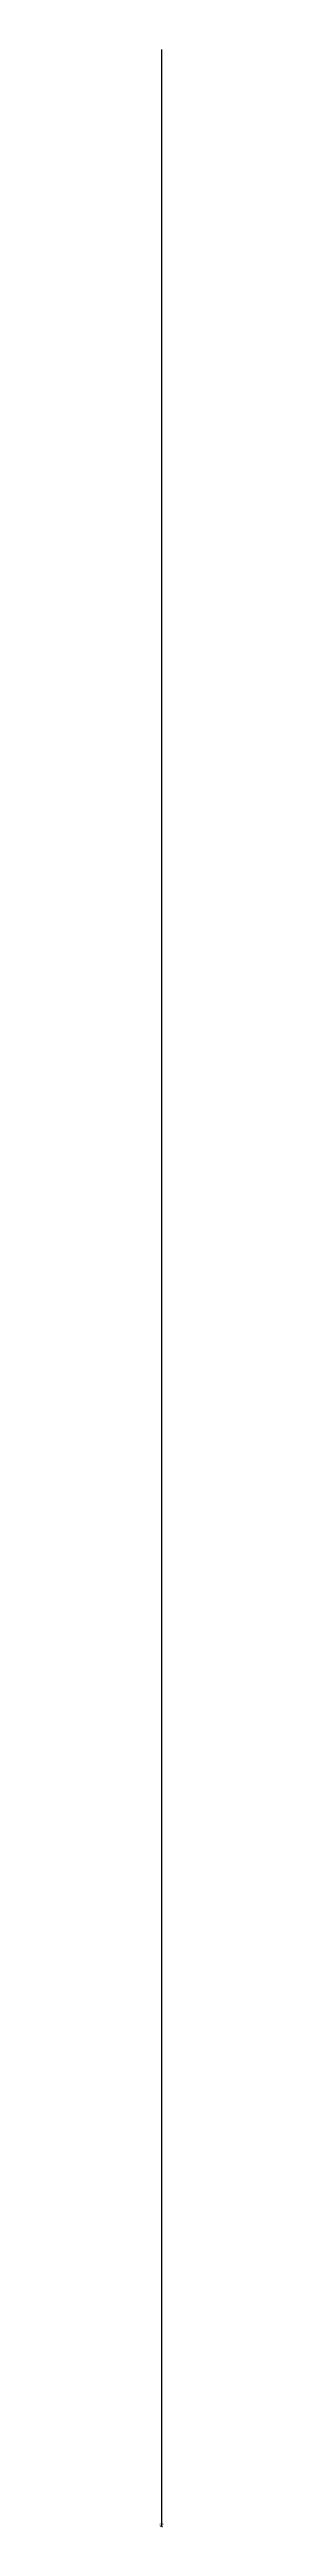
# Model space of a CAD drawing. Header units: metres. Extents: x -1 to 2084, y -1985 to 0.
# Drawn here: x -1 to 1, y -1311 to 0 of the extents above; entities that cross this region are included whole.
import ezdxf

# ---------------------------------------------------------------- set-up
doc = ezdxf.new("R2010")
doc.units = ezdxf.units.M
doc.dimstyles.get("Standard").update_dxf_attribs({"dimtxt": 2.5, "dimasz": 2.5, "dimexe": 1.25, "dimexo": 0.625, "dimtad": 1, "dimcen": 2.5, "dimazin": 3, "dimtfac": 1, "dimtmove": 0, "dimatfit": 3})

# ---------------------------------------------------------------- blocks, each defined once
blk = doc.blocks.new('_CLOSEDFILLED')
at = {"color": 0, "linetype": 'BYBLOCK'}
blk.add_solid([(-1, 0.2), (0, 0), (-1, -0.2)], dxfattribs=at)
blk = doc.blocks.new('*D15')
for p, q in [((0, 0), (0, -1311.16)), ((0, 0), (0, -1311.16)), ((-0.25, -1311.16), (-0.5, -1311.16)), ((0, -1311.16), (0, -1311.16)), ((0.25, -1311.16), (0.5, -1311.16))]:
    blk.add_line(p, q)
at = {"layer": 'Defpoints'}
for p in [(0, 0), (0, 0), (0, -1311.16)]:
    blk.add_point(p, dxfattribs=at)
at = {"xscale": 0.25, "yscale": 0.25}
blk.add_blockref('_CLOSEDFILLED', (0, -1311.16), dxfattribs=at)
at = {"xscale": 0.25, "yscale": 0.25, "rotation": 180}
blk.add_blockref('_CLOSEDFILLED', (0, -1311.16), dxfattribs=at)
at = {"insert": (0, -1310.035), "char_height": 1, "attachment_point": 5}
blk.add_mtext('200', dxfattribs=at)

msp = doc.modelspace()

# ---------------------------------------------------------------- dimensions: what is measured, and where the dimension line sits
dim = msp.add_linear_dim(base=(0, -1311.16), p1=(0, 0), p2=(0, 0), text='200', dimstyle='Standard')
dim.commit()
dim.dimension.update_dxf_attribs({"geometry": '*D15', "text_midpoint": (0, -1310.035)})

doc.saveas('drawing.dxf')
